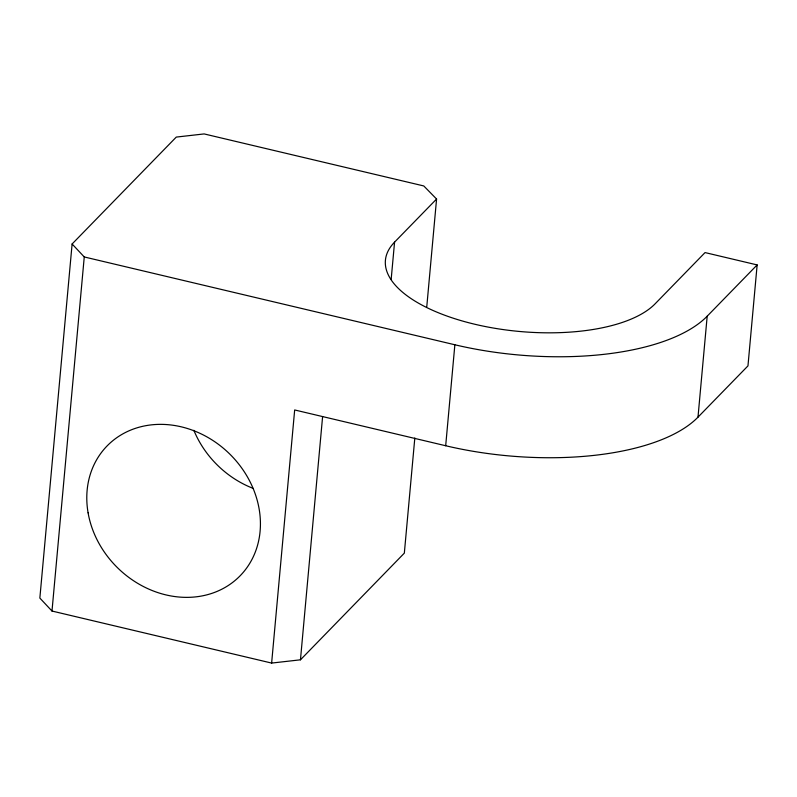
<?xml version="1.0" encoding="UTF-8"?>
<svg xmlns="http://www.w3.org/2000/svg" width="797" height="797" viewBox="0 0 797 797"><rect width="100%" height="100%" fill="white"/><g stroke="black" fill="none" stroke-linecap="round" stroke-linejoin="round"><path stroke-width="1.2" d="M426.774 306.745L436.577 199.031L423.775 185.95L204.152 133.926L176.276 137.084L72.109 243.992L39.85 598.069L51.994 611.04L271.628 663.074L300.459 659.816L404.338 553.118L414.819 437.981M51.994 611.04L84.253 256.953L72.109 243.992M271.628 663.074L294.671 409.957L445.682 445.742A195.982 82.211 5.2 0 0 697.993 417.16L747.965 365.893L757.15 264.923L705.046 252.579L655.084 303.846A139.993 58.719 5.2 0 1 474.853 324.259A139.993 58.719 5.2 0 1 394.565 242.139L436.577 199.031M300.459 659.816L322.606 416.582M391.197 279.08L394.565 242.139M445.682 445.742L454.868 344.772A195.982 82.211 5.2 0 0 707.188 316.19L757.15 264.923M697.993 417.16L707.188 316.19M84.253 256.953L454.868 344.772M252.918 488.292A92.95 79.879 44.3 0 1 193.85 430.31M88.088 512.82A92.95 79.879 44.3 0 0 229.367 584.769A92.95 79.879 44.3 0 0 203.384 434.993A92.95 79.879 44.3 0 0 88.088 512.82"/></g></svg>
